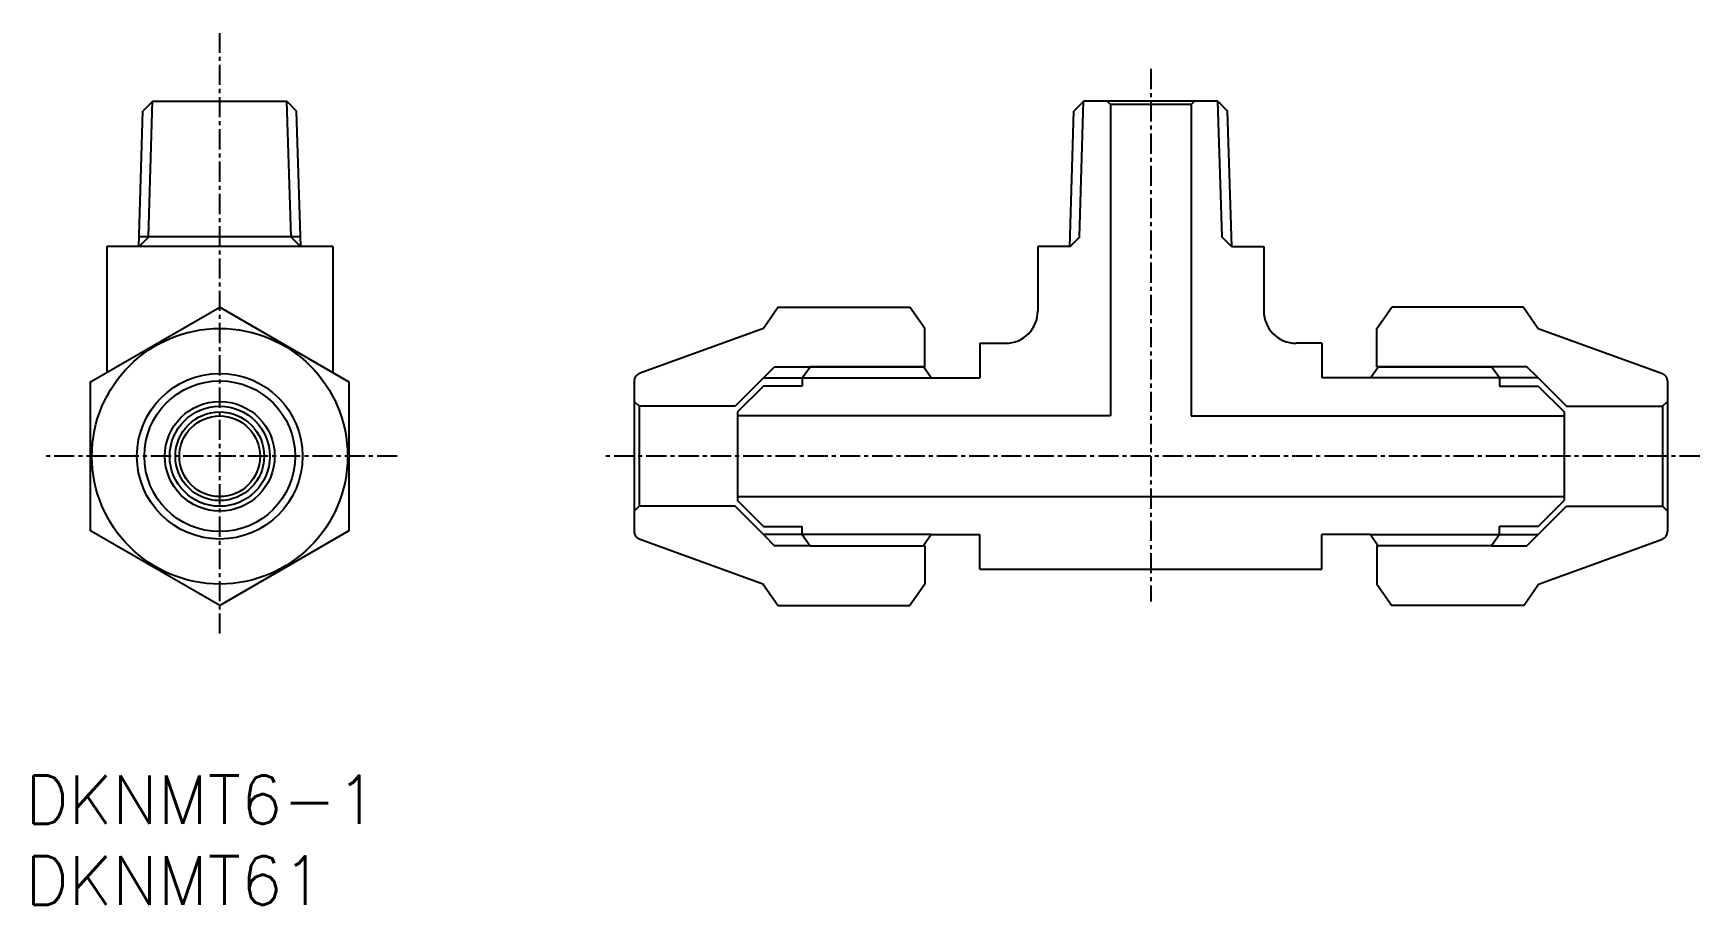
# Model space of a CAD drawing. Extents: x 94 to 197, y 73 to 127.
import ezdxf
from ezdxf.enums import TextEntityAlignment as Align

# ---------------------------------------------------------------- set-up
doc = ezdxf.new("R2010")
doc.units = 0
doc.linetypes.add('CENTER', pattern=[2, 1.25, -0.25, 0.25, -0.25])
doc.layers.get('0').update_dxf_attribs({"linetype": 'CONTINUOUS'})
doc.layers.add('CENTER', color=1, linetype='CENTER')
doc.styles.get("Standard").update_dxf_attribs({"font": 'txt.shx', "bigfont": 'extfont.shx'})

msp = doc.modelspace()

# ---------------------------------------------------------------- linework, layer by layer
at = {"color": 7, "linetype": 'CONTINUOUS'}
for p, q in [((100.59, 113.49), (100.85, 121.88)), ((101.46, 122.49), (100.85, 121.88)), ((101.46, 122.49), (109.76, 122.49)), ((109.76, 122.49), (110.37, 121.88)), ((110.63, 113.49), (110.37, 121.88)), ((158.26, 113.49), (158.52, 121.88)), ((159.13, 122.49), (158.52, 121.88)), ((167.43, 122.49), (159.13, 122.49)), ((160.78, 122.29), (160.58, 122.49)), ((165.78, 122.29), (160.78, 122.29)), ((160.78, 122.29), (160.78, 102.99)), ((165.78, 122.29), (165.98, 122.49)), ((165.78, 122.29), (165.78, 102.99)), ((167.43, 122.49), (168.04, 121.88)), ((168.3, 113.49), (168.04, 121.88)), ((100.63, 114.11), (110.59, 114.11)), ((98.61, 113.49), (98.61, 105.69)), ((112.61, 113.49), (98.61, 113.49)), ((112.61, 113.49), (112.61, 105.69)), ((156.28, 113.49), (156.28, 109.49)), ((158.28, 113.49), (156.28, 113.49)), ((168.28, 113.49), (170.28, 113.49)), ((170.28, 113.49), (170.28, 109.49)), ((140.2, 109.73), (139.28, 108.41)), ((140.2, 109.73), (148.36, 109.73)), ((149.28, 108.41), (148.36, 109.73)), ((177.28, 108.41), (178.2, 109.73)), ((186.36, 109.73), (178.2, 109.73)), ((186.36, 109.73), (187.28, 108.41)), ((139.28, 108.41), (131.59, 105.62)), ((149.28, 106.04), (149.28, 108.41)), ((177.28, 106.04), (177.28, 108.41)), ((187.28, 108.41), (194.97, 105.62)), ((152.68, 107.49), (154.28, 107.49)), ((152.68, 107.49), (152.68, 105.34)), ((173.88, 107.49), (172.28, 107.49)), ((173.88, 107.49), (173.88, 105.34)), ((139.28, 105.34), (137.53, 103.59)), ((139.28, 105.34), (139.98, 106.04)), ((139.28, 105.34), (141.68, 105.34)), ((141.68, 105.34), (142.17, 106.04)), ((141.68, 105.34), (141.68, 104.84)), ((149.19, 106.04), (142.17, 106.04)), ((142.17, 106.04), (149.19, 106.04)), ((149.68, 105.34), (149.19, 106.04)), ((149.28, 106.04), (149.22, 105.99)), ((149.68, 105.34), (152.68, 105.34)), ((176.88, 105.34), (173.88, 105.34)), ((176.88, 105.34), (177.37, 106.04)), ((177.28, 106.04), (177.33, 105.99)), ((184.39, 106.04), (177.37, 106.04)), ((177.37, 106.04), (184.39, 106.04)), ((184.88, 105.34), (184.39, 106.04)), ((187.28, 105.34), (184.88, 105.34)), ((184.88, 105.34), (184.88, 104.84)), ((187.28, 105.34), (186.58, 106.04)), ((187.28, 105.34), (189.03, 103.59)), ((131.28, 105.16), (131.28, 95.82)), ((139.28, 104.84), (137.68, 103.24)), ((141.68, 104.84), (139.28, 104.84)), ((184.88, 104.84), (187.28, 104.84)), ((187.28, 104.84), (188.88, 103.24)), ((195.28, 105.16), (195.28, 95.82)), ((131.58, 103.59), (131.28, 103.89)), ((137.53, 103.59), (131.58, 103.59)), ((131.58, 103.59), (131.58, 97.39)), ((137.68, 103.24), (137.68, 97.74)), ((188.88, 103.24), (188.88, 97.74)), ((189.03, 103.59), (194.98, 103.59)), ((194.98, 103.59), (195.28, 103.89)), ((194.98, 103.59), (194.98, 97.39)), ((160.78, 102.99), (137.68, 102.99)), ((165.78, 102.99), (188.88, 102.99)), ((131.58, 97.39), (131.28, 97.09)), ((137.53, 97.39), (131.58, 97.39)), ((139.28, 95.64), (137.53, 97.39)), ((137.68, 97.99), (188.88, 97.99)), ((139.28, 96.14), (137.68, 97.74)), ((187.28, 96.14), (188.88, 97.74)), ((187.28, 95.64), (189.03, 97.39)), ((189.03, 97.39), (194.98, 97.39)), ((194.98, 97.39), (195.28, 97.09)), ((139.28, 96.14), (141.68, 96.14)), ((141.68, 95.64), (141.68, 96.14)), ((187.28, 96.14), (184.88, 96.14)), ((184.88, 95.64), (184.88, 96.14)), ((139.25, 92.57), (131.58, 95.36)), ((141.68, 95.64), (139.28, 95.64)), ((139.28, 95.64), (139.98, 94.94)), ((141.68, 95.64), (142.17, 94.94)), ((149.68, 95.64), (149.19, 94.94)), ((149.28, 94.94), (149.22, 94.99)), ((149.68, 95.64), (152.68, 95.64)), ((152.68, 93.49), (152.68, 95.64)), ((176.88, 95.64), (173.88, 95.64)), ((173.88, 93.49), (173.88, 95.64)), ((176.88, 95.64), (177.37, 94.94)), ((177.28, 94.94), (177.33, 94.99)), ((184.88, 95.64), (184.39, 94.94)), ((184.88, 95.64), (187.28, 95.64)), ((187.28, 95.64), (186.58, 94.94)), ((187.3, 92.57), (194.97, 95.36)), ((142.17, 94.94), (149.19, 94.94)), ((149.28, 94.94), (149.28, 92.57)), ((177.28, 94.94), (177.28, 92.57)), ((184.39, 94.94), (177.37, 94.94)), ((152.68, 93.49), (173.88, 93.49)), ((140.17, 91.25), (139.25, 92.57)), ((149.28, 92.57), (148.36, 91.25)), ((177.28, 92.57), (178.2, 91.25)), ((186.38, 91.25), (187.3, 92.57)), ((140.17, 91.25), (148.36, 91.25)), ((186.38, 91.25), (178.2, 91.25))]:
    msp.add_line(p, q, dxfattribs=at)
at = {"color": 3, "linetype": 'CONTINUOUS'}
for p, q in [((101.19, 114.11), (101.45, 122.49)), ((110.03, 114.11), (109.77, 122.49)), ((158.86, 114.11), (159.12, 122.49)), ((167.7, 114.11), (167.44, 122.49)), ((100.61, 113.49), (101.23, 114.11)), ((110.61, 113.49), (109.99, 114.11)), ((158.28, 113.49), (158.9, 114.11)), ((168.28, 113.49), (167.66, 114.11)), ((139.98, 106.04), (142.17, 106.04)), ((141.68, 105.34), (149.68, 105.34)), ((149.28, 106.04), (149.19, 106.04)), ((184.88, 105.34), (176.88, 105.34)), ((177.28, 106.04), (177.37, 106.04)), ((186.58, 106.04), (184.39, 106.04)), ((149.68, 95.64), (141.68, 95.64)), ((176.88, 95.64), (184.88, 95.64)), ((142.17, 94.94), (139.98, 94.94)), ((149.28, 94.94), (149.19, 94.94)), ((177.28, 94.94), (177.37, 94.94)), ((184.39, 94.94), (186.58, 94.94))]:
    msp.add_line(p, q, dxfattribs=at)
at = {"color": 7, "linetype": 'CONTINUOUS'}
msp.add_lwpolyline([(113.61, 95.87), (105.61, 91.25), (97.61, 95.87), (97.61, 105.11), (105.61, 109.73), (113.61, 105.11)], close=True, dxfattribs=at)
for radius in [7.92, 5.13, 4.67, 3.4, 3.1, 2.75, 2.5]:
    msp.add_circle((105.61, 100.49), radius, dxfattribs=at)
for centre, radius, start, end in [((154.28, 109.49), 2, 270, 0), ((172.28, 109.49), 2, 180, 270), ((131.78, 105.16), 0.5, 112.6616, 180), ((194.78, 105.16), 0.5, 0, 67.3384), ((131.78, 95.82), 0.5, 180, 247.2602), ((194.78, 95.82), 0.5, 292.7398, 0)]:
    msp.add_arc(centre, radius, start, end, dxfattribs=at)
at = {"layer": 'CENTER', "color": 1, "linetype": 'CENTER'}
for p, q in [((105.61, 89.5), (105.61, 126.7)), ((163.28, 124.49), (163.28, 91.49)), ((116.6, 100.49), (94.62, 100.49)), ((197.28, 100.49), (129.28, 100.49))]:
    msp.add_line(p, q, dxfattribs=at)

# ---------------------------------------------------------------- texts
at = {"color": 7, "linetype": 'CONTINUOUS'}
for s, p in [('DKNMT6-1', (93.55, 79.2)), ('DKNMT61', (93.55, 74.2))]:
    msp.add_text(s, height=3, dxfattribs=at).set_placement(p, align=Align.MIDDLE_LEFT)

doc.saveas('drawing.dxf')
